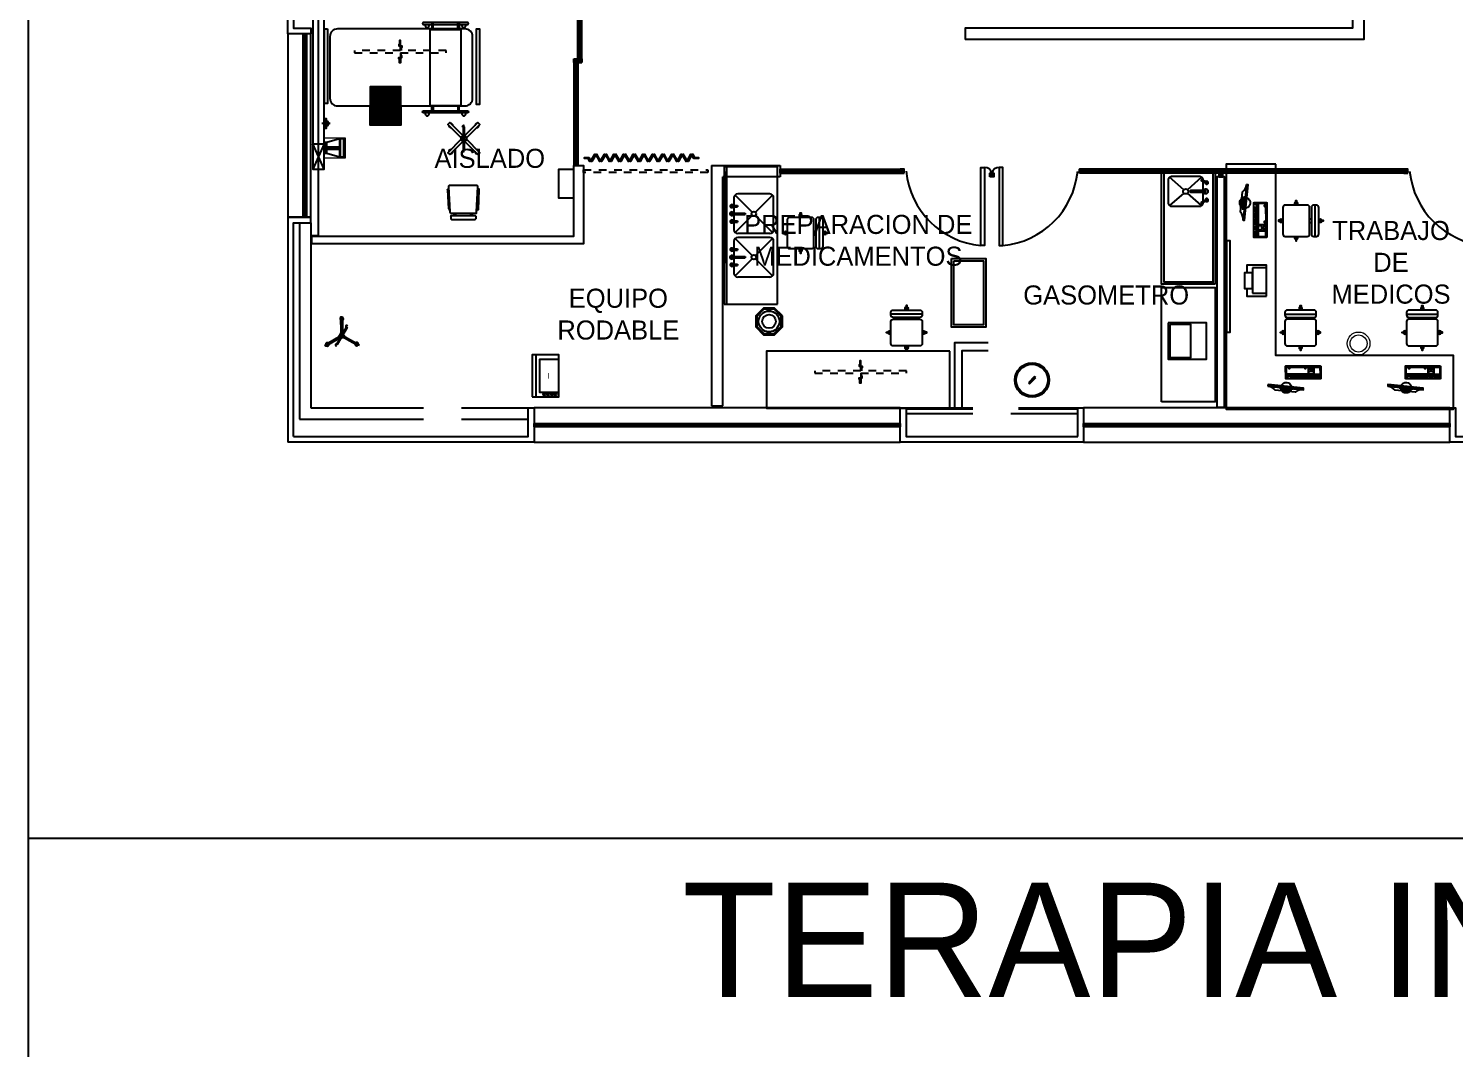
# Model space of a CAD drawing. Header units: millimetres. Extents: x 2523 to 2756, y 378 to 482.
# Drawn here: x 2522.66 to 2541.34, y 427.42 to 440.79 of the extents above; entities that cross this region are included whole.
import ezdxf
from ezdxf.enums import TextEntityAlignment as Align

# ---------------------------------------------------------------- set-up
doc = ezdxf.new("R2010")
doc.units = ezdxf.units.MM
doc.linetypes.add('HIDDE50', pattern=[0.08, 0.05, -0.03])
doc.layers.get('Defpoints').update_dxf_attribs({"color": 8})
doc.layers.add('MOB', color=161, linetype='Continuous', lineweight=15)
for name, color, linetype in [('MOB FIJO', 161, 'Continuous'), ('MOBILIARIO', 161, 'Continuous'), ('TEX-MOB', 11, 'Continuous'), ('TEXTO', 3, 'Continuous')]:
    doc.layers.add(name, color=color, linetype=linetype)
doc.styles.add('HANDLET', font='handlet.shx')
doc.styles.add('STYLE1', font='GOTHIC.TTF')

# ---------------------------------------------------------------- blocks, each defined once
blk = doc.blocks.new('39070055')
for points in [[(-0.196, 0.125), (-0.016, 0.021), (-0.026, 0.004), (-0.206, 0.107)], [(0.237, 0.107), (0.058, 0.004), (0.048, 0.021), (0.227, 0.125)], [(0.146, -0.005), (0.146, -0.013), (-0.114, -0.013), (-0.114, -0.005)], [(0.006, -0.259), (0.006, -0.052), (0.026, -0.052), (0.026, -0.259)]]:
    blk.add_lwpolyline(points, close=True)
for points in [[(-0.019, -0.005), (-0.023, 0.002), (-0.013, 0.019), (0.044, 0.019), (0.054, 0.002), (0.05, -0.005)], [(0.046, -0.013), (0.026, -0.048), (0.006, -0.048), (-0.015, -0.013)]]:
    blk.add_lwpolyline(points)
at = {"color": 8}
for centre, radius, start, end in [((-0.175, 0.101), 0.022, 176.6042, 303.3958), ((-0.175, 0.101), 0.022, 357.3853, 122.6147), ((-0.123, -0.004), 0.0127, 315, 225), ((0.155, -0.004), 0.0127, 315, 225), ((0.206, 0.101), 0.022, 56.6042, 183.3958), ((0.206, 0.101), 0.022, 237.3853, 2.6147), ((0.016, -0.229), 0.022, 117.3853, 242.6147), ((0.016, -0.229), 0.022, 296.6042, 63.3958)]:
    blk.add_arc(centre, radius, start, end, dxfattribs=at)
for start, end in [(16.5509, 163.4491), (196.5509, 343.4491)]:
    blk.add_arc((0.016, -0.009), 0.014, start, end)
blk = doc.blocks.new('937')
at = {"layer": 'MOBILIARIO', "linetype": 'Continuous'}
blk.add_line((-0.275, -0.05), (0.275, -0.05), dxfattribs=at)
blk.add_lwpolyline([(-0.275, 0), (-0.275, -0.35), (0.275, -0.35), (0.275, 0)], close=True, dxfattribs=at)
blk.add_lwpolyline([(0.213, -0.35), (0.213, -0.095), (-0.213, -0.095), (-0.213, -0.35)], dxfattribs=at)
for centre in [(-0.242, -0.157), (-0.242, -0.208), (-0.242, -0.258), (-0.242, -0.304)]:
    blk.add_circle(centre, 0.0158, dxfattribs=at)
at = {"layer": 'TEXTO', "linetype": 'Continuous', "style": 'HANDLET'}
blk.add_attdef('937', text='', height=0.075, dxfattribs=at).set_placement((0.002, -0.255), align=Align.MIDDLE_CENTER)
blk = doc.blocks.new('A$C4D3B5BD9')
for p, q in [((1.8, 0.7), (0, 0.7)), ((0, 0.7), (0, 0)), ((1.8, 0.67), (0, 0.67)), ((0.507, 0.57), (0.404, 0.57)), ((0.507, 0.607), (0.507, 0.525)), ((0.522, 0.607), (0.522, 0.525)), ((0.604, 0.57), (0.522, 0.57)), ((0.604, 0.611), (0.604, 0.425)), ((0.624, 0.611), (0.624, 0.425)), ((0.707, 0.57), (0.624, 0.57)), ((0.707, 0.607), (0.707, 0.525)), ((0.722, 0.607), (0.722, 0.525)), ((0.824, 0.57), (0.722, 0.57)), ((1.075, 0.57), (0.973, 0.57)), ((1.075, 0.607), (1.075, 0.525)), ((1.09, 0.607), (1.09, 0.525)), ((1.173, 0.57), (1.09, 0.57)), ((1.173, 0.611), (1.173, 0.425)), ((1.193, 0.611), (1.193, 0.425)), ((1.275, 0.57), (1.193, 0.57)), ((1.275, 0.607), (1.275, 0.525)), ((1.29, 0.607), (1.29, 0.525)), ((1.393, 0.57), (1.29, 0.57)), ((1.8, 0), (1.8, 0.7)), ((0.354, 0.1), (0.354, 0.52)), ((0.369, 0.555), (0.593, 0.331)), ((0.522, 0.525), (0.507, 0.525)), ((0.624, 0.425), (0.604, 0.425)), ((0.635, 0.331), (0.86, 0.555)), ((0.722, 0.525), (0.707, 0.525)), ((0.874, 0.1), (0.874, 0.52)), ((0.923, 0.1), (0.923, 0.52)), ((0.937, 0.555), (1.161, 0.331)), ((1.09, 0.525), (1.075, 0.525)), ((1.193, 0.425), (1.173, 0.425)), ((1.204, 0.331), (1.428, 0.555)), ((1.29, 0.525), (1.275, 0.525)), ((1.443, 0.1), (1.443, 0.52)), ((0.369, 0.065), (0.593, 0.289)), ((0.635, 0.289), (0.86, 0.065)), ((0.937, 0.065), (1.161, 0.289)), ((1.204, 0.289), (1.428, 0.065)), ((0.404, 0.05), (0.824, 0.05)), ((0.973, 0.05), (1.393, 0.05)), ((0, 0), (1.8, 0))]:
    blk.add_line(p, q)
for centre in [(0.614, 0.31), (1.183, 0.31)]:
    blk.add_circle(centre, 0.03)
for centre, radius, start, end in [((0.404, 0.52), 0.05, 90, 180), ((0.514, 0.6), 0.02, 292.0243, 247.9757), ((0.514, 0.6), 0.01, 41.4096, 138.5904), ((0.614, 0.6), 0.025, 293.5782, 246.4218), ((0.614, 0.6), 0.015, 48.1897, 131.8103), ((0.714, 0.6), 0.02, 292.0243, 247.9757), ((0.714, 0.6), 0.01, 41.4096, 138.5904), ((0.824, 0.52), 0.05, 0, 90), ((0.973, 0.52), 0.05, 90, 180), ((1.083, 0.6), 0.02, 292.0243, 247.9757), ((1.083, 0.6), 0.01, 41.4096, 138.5904), ((1.183, 0.6), 0.025, 293.5782, 246.4218), ((1.183, 0.6), 0.015, 48.1897, 131.8103), ((1.283, 0.6), 0.02, 292.0243, 247.9757), ((1.283, 0.6), 0.01, 41.4096, 138.5904), ((1.393, 0.52), 0.05, 0, 90), ((0.404, 0.1), 0.05, 180, 270), ((0.824, 0.1), 0.05, 270, 0), ((0.973, 0.1), 0.05, 180, 270), ((1.393, 0.1), 0.05, 270, 0)]:
    blk.add_arc(centre, radius, start, end)
blk = doc.blocks.new('silla-g-s')
for p, q in [((0.211, 0.053), (-0.199, 0.053)), ((-0.019, 0.12), (-0.019, 0.096)), ((0.031, 0.12), (0.031, 0.096))]:
    blk.add_line(p, q)
for points in [[(-0.199, 0.15, 0.414214), (-0.169, 0.12), (0.181, 0.12, 0.414214), (0.211, 0.15), (0.211, 0.44, 0.414214), (0.181, 0.47), (-0.169, 0.47, 0.414214), (-0.199, 0.44)], [(-0.199, 0.03, 0.414214), (-0.169, 0), (0.181, 0, 0.414214), (0.211, 0.03), (0.211, 0.066, 0.414214), (0.181, 0.096), (-0.169, 0.096, 0.414214), (-0.199, 0.066)]]:
    blk.add_lwpolyline(points, format="xyb", close=True)
for points in [[(0.012, 0.47), (0.012, 0.528), (0, 0.528), (0, 0.47)], [(-0.199, 0.301), (-0.257, 0.301), (-0.257, 0.289), (-0.199, 0.289)], [(0.211, 0.301), (0.27, 0.301), (0.27, 0.289), (0.211, 0.289)], [(0.012, 0), (0.012, -0.059), (0, -0.059), (0, 0)]]:
    blk.add_lwpolyline(points)
for centre, start, end in [((0.006, 0.491), 107.378, 252.622), ((0.006, 0.491), 287.3771, 72.6229), ((-0.22, 0.295), 17.3771, 162.6229), ((-0.22, 0.295), 197.378, 342.622), ((0.233, 0.295), 17.3771, 162.6229), ((0.233, 0.295), 197.378, 342.622), ((0.006, -0.022), 107.378, 252.622), ((0.006, -0.022), 287.3771, 72.6229)]:
    blk.add_arc(centre, 0.0207, start, end)
blk = doc.blocks.new('A$C2C607AB7')
blk.add_blockref('silla-g-s', (0.257, 0.059))
blk = doc.blocks.new('CORT')
for points in [[(0.06, 0.008), (0.01, 0.008), (0.01, -0.007), (0.069, -0.007), (0.096, 0.04), (0.083, 0.047)], [(0.159, -0.04), (0.109, 0.047), (0.096, 0.04), (0.146, -0.047)], [(0.159, -0.04), (0.209, 0.047), (0.222, 0.04), (0.172, -0.047)], [(0.285, -0.04), (0.235, 0.047), (0.222, 0.04), (0.272, -0.047)], [(0.285, -0.04), (0.335, 0.047), (0.348, 0.04), (0.298, -0.047)], [(0.411, -0.04), (0.361, 0.047), (0.348, 0.04), (0.398, -0.047)], [(0.411, -0.04), (0.461, 0.047), (0.474, 0.04), (0.424, -0.047)], [(0.537, -0.04), (0.487, 0.047), (0.474, 0.04), (0.524, -0.047)], [(0.537, -0.04), (0.587, 0.047), (0.6, 0.04), (0.55, -0.047)], [(0.663, -0.04), (0.613, 0.047), (0.6, 0.04), (0.65, -0.047)], [(0.663, -0.04), (0.713, 0.047), (0.726, 0.04), (0.676, -0.047)], [(0.789, -0.04), (0.739, 0.047), (0.726, 0.04), (0.776, -0.047)], [(0.789, -0.04), (0.839, 0.047), (0.852, 0.04), (0.802, -0.047)], [(0.915, -0.04), (0.865, 0.047), (0.852, 0.04), (0.902, -0.047)], [(0.915, -0.04), (0.965, 0.047), (0.978, 0.04), (0.928, -0.047)], [(1.041, -0.04), (0.991, 0.047), (0.978, 0.04), (1.028, -0.047)], [(1.041, -0.04), (1.091, 0.047), (1.104, 0.04), (1.054, -0.047)], [(1.167, -0.04), (1.117, 0.047), (1.104, 0.04), (1.154, -0.047)], [(1.167, -0.04), (1.217, 0.047), (1.23, 0.04), (1.18, -0.047)], [(1.293, -0.04), (1.243, 0.047), (1.23, 0.04), (1.28, -0.047)], [(1.293, -0.04), (1.343, 0.047), (1.356, 0.04), (1.306, -0.047)], [(1.419, -0.04), (1.369, 0.047), (1.356, 0.04), (1.406, -0.047)], [(1.454, -0.007), (1.504, -0.007), (1.504, 0.008), (1.446, 0.008), (1.419, -0.04), (1.432, -0.047)]]:
    blk.add_lwpolyline(points, close=True)
blk = doc.blocks.new('33520105')
at = {"color": 8}
for p, q in [((-0.195, 0.214), (0.175, 0.214)), ((-0.195, 0.192), (0.175, 0.192)), ((-0.195, 0.17), (0.175, 0.17)), ((-0.195, 0.148), (0.175, 0.148)), ((-0.195, 0.126), (0.175, 0.126)), ((-0.195, 0.104), (0.175, 0.104)), ((-0.195, 0.082), (0.175, 0.082)), ((-0.195, 0.06), (0.175, 0.06)), ((-0.195, 0.038), (0.175, 0.038)), ((-0.195, -0.036), (0.175, -0.036)), ((-0.195, -0.058), (0.175, -0.058)), ((-0.195, -0.08), (0.175, -0.08)), ((-0.195, -0.102), (0.175, -0.102)), ((-0.195, -0.124), (0.175, -0.124)), ((-0.195, -0.146), (0.175, -0.146)), ((-0.195, -0.168), (0.175, -0.168)), ((-0.195, -0.19), (0.175, -0.19)), ((-0.195, -0.212), (0.175, -0.212))]:
    blk.add_line(p, q, dxfattribs=at)
blk.add_lwpolyline([(-0.21, 0.001), (0.19, 0.001), (0.19, 0.251), (-0.21, 0.251)], close=True)
for points in [[(-0.195, 0.236), (-0.195, 0.016), (0.175, 0.016), (0.175, 0.236)], [(-0.195, -0.234), (-0.195, -0.014), (0.175, -0.014), (0.175, -0.234)]]:
    blk.add_lwpolyline(points, close=True, dxfattribs=at)
blk.add_lwpolyline([(0.19, 0.001), (0.19, -0.249), (-0.21, -0.249), (-0.21, 0.001)], dxfattribs=at)
blk = doc.blocks.new('CAMA_HOSPITAL')
at = {"linetype": 'Continuous'}
for points in [[(-203, -50), (-199, -50), (-199, -50), (-199, 49), (-199, 49), (-203, 49), (-203, 49), (-203, -50), (-203, -50)], [(-4, 49), (-4, -49), (-4, -49), (0, -49), (0, -49), (0, 49), (0, 49), (-4, 49), (-4, 49)]]:
    blk.add_lwpolyline(points, dxfattribs=at)
blk.add_lwpolyline([(-17, 49), (-15.05, 48.81), (-13.17, 48.24), (-11.44, 47.31), (-9.93, 46.07), (-8.68, 44.55), (-7.76, 42.83), (-7.19, 40.95), (-7, 39), (-7, -42), (-7.19, -43.95), (-7.76, -45.83), (-8.68, -47.55), (-9.93, -49.07), (-11.44, -50.31), (-13.17, -51.24), (-15.05, -51.81), (-17, -52), (-184, -52), (-185.95, -51.81), (-187.83, -51.24), (-189.56, -50.31), (-191.07, -49.07), (-192.32, -47.55), (-193.24, -45.83), (-193.81, -43.95), (-194, -42), (-194, 39), (-193.81, 40.95), (-193.24, 42.83), (-192.32, 44.55), (-191.07, 46.07), (-189.56, 47.31), (-187.83, 48.24), (-185.95, 48.81), (-184, 49), (-17, 49)], close=True, dxfattribs=at)
blk = doc.blocks.new('37830054')
at = {"color": 8, "linetype": 'HIDDE50'}
blk.add_lwpolyline([(0, -0.015), (0, 0.015), (1.2, 0.015), (1.2, -0.015)], close=True, dxfattribs=at)
for points in [[(0.6, 0.015), (0.6, 0.145), (0.59, 0.145), (0.59, 0.095), (0.58, 0.095), (0.58, 0.075), (0.6, 0.075), (0.61, 0.075), (0.62, 0.075), (0.62, 0.055), (0.61, 0.055), (0.61, 0.015)], [(0.6, -0.015), (0.6, -0.145), (0.59, -0.145), (0.59, -0.095), (0.58, -0.095), (0.58, -0.075), (0.6, -0.075), (0.61, -0.075), (0.62, -0.075), (0.62, -0.055), (0.61, -0.055), (0.61, -0.015)]]:
    blk.add_lwpolyline(points)
blk = doc.blocks.new('11160328')
blk.add_line((0.111, 0.105), (-0.105, -0.111))
for points in [[(-0.018, 0.031, -0.267953), (0.018, 0.031), (0.018, 0.279), (-0.018, 0.279)], [(-0.031, -0.018, -0.267953), (-0.031, 0.018), (-0.279, 0.018), (-0.279, -0.018)], [(0.031, 0.018, -0.267953), (0.031, -0.018), (0.279, -0.018), (0.279, 0.018)], [(0.018, -0.031, -0.267953), (-0.018, -0.031), (-0.018, -0.279), (0.018, -0.279)]]:
    blk.add_lwpolyline(points, format="xyb", close=True)
blk.add_lwpolyline([(-0.118, -0.124, -2.414214), (-0.105, -0.111), (-0.111, -0.105), (0.105, 0.112), (0.112, 0.105, -2.414214), (0.124, 0.118)], format="xyb")
for radius in [0.036, 0.018]:
    blk.add_circle((0, 0), radius)
for centre, start, end in [((0, 0.243), 131.8667, 228.1333), ((0, 0.243), 311.754, 48.246), ((-0.243, 0), 41.754, 138.246), ((0.243, 0), 41.8667, 138.1333), ((-0.243, 0), 221.8667, 318.1333), ((0.243, 0), 221.754, 318.246), ((0, -0.243), 131.754, 228.246), ((0, -0.243), 311.8667, 48.1333)]:
    blk.add_arc(centre, 0.027, start, end)
blk = doc.blocks.new('ENSEÑANZA TOCOCIRUGIA$0$55')
at = {"linetype": 'Continuous'}
for p, q in [((-18, 12), (-21, 12)), ((-18, 10), (-21, 10)), ((-18, -10), (-21, -10)), ((-18, -12), (-21, -12))]:
    blk.add_line(p, q, dxfattribs=at)
for points in [[(-18, 14), (-18, 16), (-17.71, 16.29), (-17.54, 16.45), (-17.34, 16.59), (-17.14, 16.71), (-16.93, 16.82), (-16.7, 16.9), (-16.47, 16.95), (-16.24, 16.99), (-16, 17), (17, 19), (17.24, 18.99), (17.47, 18.95), (17.7, 18.9), (17.93, 18.82), (18.14, 18.71), (18.34, 18.59), (18.54, 18.45), (18.71, 18.29), (19, 18), (19, 16), (19, -17), (19, -18), (18.71, -18.29), (18.54, -18.45), (18.34, -18.59), (18.14, -18.71), (17.93, -18.82), (17.7, -18.9), (17.47, -18.95), (17.24, -18.99), (17, -19), (-16, -17), (-18, -17), (-18, -15), (-18, 14)], [(-23, 16), (-24, 16), (-25, 16), (-25.29, 15.71), (-25.45, 15.53), (-25.59, 15.34), (-25.71, 15.14), (-25.82, 14.93), (-25.9, 14.7), (-25.95, 14.47), (-25.99, 14.24), (-26, 14), (-26, -15), (-25.98, -15.19), (-25.92, -15.38), (-25.83, -15.56), (-25.71, -15.71), (-25.56, -15.83), (-25.38, -15.92), (-25.2, -15.98), (-25, -16), (-24.98, -16.19), (-24.92, -16.38), (-24.83, -16.56), (-24.71, -16.71), (-24.56, -16.83), (-24.38, -16.92), (-24.2, -16.98), (-24, -17), (-23, -17), (-22.76, -16.99), (-22.53, -16.95), (-22.3, -16.9), (-22.07, -16.82), (-21.86, -16.71), (-21.66, -16.59), (-21.46, -16.45), (-21.29, -16.29), (-21, -16), (-21, -15), (-21, 15), (-21, 16), (-21.22, 16.17), (-21.46, 16.3), (-21.72, 16.38), (-22, 16.41), (-22.28, 16.38), (-22.54, 16.3), (-22.78, 16.17), (-23, 16)], [(-21, 12), (-18, 12), (-18, 10), (-21, 10)], [(-21, -10), (-18, -10), (-18, -12), (-21, -12)]]:
    blk.add_lwpolyline(points, close=True, dxfattribs=at)
for points in [[(-14, 17), (-13.98, 17.19), (-13.92, 17.38), (-13.83, 17.56), (-13.71, 17.71), (-13.56, 17.83), (-13.38, 17.92), (-13.2, 17.98), (-13, 18), (-12, 19), (13, 20), (13.03, 20.12), (13.08, 20.23), (13.16, 20.32), (13.26, 20.38), (13.38, 20.41), (13.5, 20.4), (13.61, 20.36), (13.71, 20.29), (14, 20), (14, 19)], [(-14, -17), (-14, -18), (-13.98, -18.19), (-13.92, -18.38), (-13.83, -18.56), (-13.71, -18.71), (-13.56, -18.83), (-13.38, -18.92), (-13.2, -18.98), (-13, -19), (-13, -20), (13, -21), (14, -21), (14, -20), (14, -19)]]:
    blk.add_lwpolyline(points, dxfattribs=at)
blk = doc.blocks.new('MONITOR')
at = {"layer": 'MOBILIARIO'}
for p, q in [((-0.078, 0.09), (-0.101, 0.09)), ((-0.078, -0.025), (-0.078, 0.09)), ((-0.078, 0.045), (0.06, 0.045)), ((-0.078, 0.033), (0.06, 0.033)), ((-0.078, 0.017), (0.06, 0.017)), ((0.06, 0.13), (0.06, -0.065)), ((0.072, -0.065), (0.072, 0.13))]:
    blk.add_line(p, q, dxfattribs=at)
blk.add_lwpolyline([(-0.101, 0.09), (-0.101, -0.025), (-0.078, -0.025), (0.06, -0.065), (0.106, -0.065), (0.106, 0.13), (0.06, 0.13), (-0.078, 0.09)], dxfattribs=at)
blk = doc.blocks.new('36211652')
at = {"color": 8}
for points in [[(-0.442, -0.224), (-0.442, -0.329, -1), (-0.467, -0.329), (-0.467, 0.246, -1), (-0.442, 0.246), (-0.442, 0.139)], [(0.688, -0.224), (0.688, -0.329, 1), (0.713, -0.329), (0.713, 0.246, 1), (0.688, 0.246), (0.688, 0.139)]]:
    blk.add_lwpolyline(points, format="xyb", dxfattribs=at)
for points in [[(-0.377, 0.119), (-0.452, 0.119, -1), (-0.452, 0.139), (-0.377, 0.139)], [(0.623, 0.119), (0.698, 0.119, 1), (0.698, 0.139), (0.623, 0.139)], [(-0.377, -0.201), (-0.452, -0.201, 1), (-0.452, -0.221), (-0.377, -0.221)], [(0.623, -0.201), (0.698, -0.201, -1), (0.698, -0.221), (0.623, -0.221)]]:
    blk.add_lwpolyline(points, format="xyb")
for points in [[(-0.442, 0.119), (-0.442, -0.201)], [(0.688, 0.119), (0.688, -0.201)]]:
    blk.add_lwpolyline(points, dxfattribs=at)
blk.add_lwpolyline([(-0.377, -0.241), (-0.377, 0.159), (0.623, 0.159), (0.623, -0.241)], close=True)
for centre in [(-0.484, 0.199), (0.671, 0.199), (-0.484, -0.281), (0.671, -0.281)]:
    blk.add_arc(centre, 0.025, 45.573, 314.427, dxfattribs=at)
blk = doc.blocks.new('11160302')
blk.add_line((0, -0.109), (0, 0))
blk.add_lwpolyline([(-0.062, -0.03), (-0.062, -0.06), (0.062, -0.06), (0.062, -0.03)], close=True)
blk.add_arc((0, -0.06), 0.03, 180, 0)
blk = doc.blocks.new('TERAPI$0$984')
at = {"linetype": 'Continuous', "ltscale": 0.01}
for radius in [0.15, 0.112]:
    blk.add_circle((0, 0), radius, dxfattribs=at)
blk = doc.blocks.new('IL')
for p, q in [((0.165, 0.285), (-0.165, 0.285)), ((-0.165, 0.285), (-0.165, 0.104)), ((0.165, 0.104), (0.165, 0.285)), ((0.165, 0.133), (0.165, 0.256)), ((-0.165, 0.104), (0.165, 0.104))]:
    blk.add_line(p, q)
for points in [[(0.203, 0.285), (-0.203, 0.285), (-0.203, 0.027), (-0.102, 0.027)], [(0.102, 0.027), (0.203, 0.027), (0.203, 0.285)]]:
    blk.add_lwpolyline(points)
blk.add_lwpolyline([(0.102, 0.104), (-0.102, 0.104), (-0.102, 0), (0.102, 0)], close=True)
blk = doc.blocks.new('33600022')
for points in [[(0.9, 0), (0.9, -0.45), (0, -0.45), (0, 0)], [(0.87, -0.03), (0.87, -0.42), (0.03, -0.42), (0.03, -0.03)]]:
    blk.add_lwpolyline(points, close=True)
blk = doc.blocks.new('32540054')
for p, q in [((-0.161, 0.02), (-0.134, 0.02)), ((-0.021, 0.16), (-0.021, 0.134)), ((0.134, 0.02), (0.159, 0.02)), ((-0.161, -0.02), (-0.134, -0.02)), ((-0.021, -0.134), (-0.021, -0.16)), ((0.024, -0.16), (0.024, -0.133)), ((0.134, -0.02), (0.159, -0.02))]:
    blk.add_line(p, q)
for points in [[(-0.176, -0.073), (-0.073, -0.175), (0.072, -0.175), (0.174, -0.073), (0.174, 0.072), (0.072, 0.175), (-0.073, 0.175), (-0.176, 0.072)], [(0.159, 0.066), (0.066, 0.16), (-0.067, 0.16), (-0.161, 0.066), (-0.161, -0.066), (-0.067, -0.16), (0.066, -0.16), (0.159, -0.066)]]:
    blk.add_lwpolyline(points, close=True)
for points in [[(-0.134, -0.015), (-0.156, -0.015), (-0.156, 0.015), (-0.134, 0.015)], [(-0.016, 0.135), (-0.016, 0.155), (0.019, 0.155), (0.019, 0.134)], [(0.024, 0.133), (0.024, 0.16)], [(0.135, -0.015), (0.154, -0.015), (0.154, 0.015), (0.135, 0.015)], [(-0.016, -0.134), (-0.016, -0.155), (0.019, -0.155), (0.019, -0.134)]]:
    blk.add_lwpolyline(points)
for radius in [0.136, 0.0892]:
    blk.add_circle((0, 0), radius)
blk = doc.blocks.new('36211983')
for p, q in [((0.13, -0.21), (1.63, -0.21)), ((0.229, -0.356), (0.393, -0.54)), ((0.281, -0.34), (0.405, -0.34)), ((0.425, -0.34), (0.549, -0.34)), ((0.601, -0.356), (0.437, -0.54)), ((0.393, -0.591), (0.229, -0.775)), ((0.437, -0.591), (0.601, -0.775))]:
    blk.add_line(p, q)
blk.add_lwpolyline([(1.63, -0.18), (1.63, -0.88), (0.13, -0.88), (0.13, -0.18)], close=True)
blk.add_lwpolyline([(0.16, -0.21), (0.16, -0.85), (1.6, -0.85), (1.6, -0.21)])
blk.add_lwpolyline([(0.559, -0.34), (0.565, -0.34, -0.414214), (0.615, -0.39), (0.615, -0.74, -0.414214), (0.565, -0.79), (0.265, -0.79, -0.414214), (0.215, -0.74), (0.215, -0.39, -0.414214), (0.265, -0.34), (0.271, -0.34)], format="xyb")
for points in [[(0.261, -0.36), (0.271, -0.36), (0.306, -0.29, 1), (0.296, -0.29)], [(0.405, -0.5, 1), (0.425, -0.5), (0.425, -0.31, 1), (0.405, -0.31)], [(0.524, -0.29), (0.559, -0.36), (0.569, -0.36), (0.534, -0.29, 1)]]:
    blk.add_lwpolyline(points, format="xyb", close=True)
blk.add_circle((0.415, -0.565), 0.0335)
for centre, radius, start, end in [((0.301, -0.29), 0.02, 256.3559, 230.514), ((0.415, -0.301), 0.0304, 289.2049, 250.7951), ((0.529, -0.29), 0.02, 309.486, 283.6441)]:
    blk.add_arc(centre, radius, start, end)
blk = doc.blocks.new('A$C6CB42CFD')
blk.add_blockref('36211983', (-0.88, 0.18))
blk = doc.blocks.new('BOTE DESECHOS')
for p, q in [((0.014, 0.014), (0, 0)), ((0, 0), (0.082, -0.082)), ((0.096, -0.068), (0.014, 0.014)), ((0.082, -0.082), (0.096, -0.068))]:
    blk.add_line(p, q)
for radius in [0.225, 0.207]:
    blk.add_circle((0.048, -0.034), radius)
blk = doc.blocks.new('ENSEÑANZA TOCOCIRUGIA$0$COMP PLANA')
for p, q in [((0.396, -0.321), (0.86, -0.281)), ((0.531, -0.332), (0.71, -0.315)), ((0.547, -0.338), (0.698, -0.324)), ((0.559, -0.343), (0.689, -0.331)), ((0.574, -0.349), (0.677, -0.34))]:
    blk.add_line(p, q)
blk.add_lwpolyline([(0.631, -0.027, 0.414214), (0.626, -0.022), (0.176, -0.019, 0.414214), (0.171, -0.024), (0.169, -0.184, 0.414214), (0.174, -0.189), (0.624, -0.192, 0.414214), (0.629, -0.187)], format="xyb", close=True)
for points in [[(0.254, -0.164), (0.255, -0.141), (0.18, -0.141), (0.179, -0.164)], [(0.255, -0.129), (0.256, -0.034), (0.181, -0.034), (0.18, -0.129)], [(0.324, -0.165), (0.325, -0.142), (0.265, -0.141), (0.264, -0.164)], [(0.305, -0.052), (0.325, -0.052), (0.326, -0.035), (0.266, -0.034), (0.265, -0.052), (0.285, -0.052), (0.285, -0.07), (0.305, -0.07)], [(0.325, -0.13), (0.325, -0.09), (0.265, -0.089), (0.265, -0.129)], [(0.409, -0.166), (0.41, -0.143), (0.335, -0.142), (0.334, -0.165)], [(0.621, -0.037), (0.591, -0.037), (0.59, -0.055), (0.575, -0.054), (0.576, -0.037), (0.381, -0.035), (0.38, -0.053), (0.365, -0.053), (0.366, -0.035), (0.336, -0.035), (0.335, -0.13), (0.62, -0.132)], [(0.493, -0.166), (0.493, -0.143), (0.418, -0.143), (0.418, -0.166)], [(0.576, -0.167), (0.577, -0.144), (0.502, -0.143), (0.501, -0.166)], [(0.619, -0.167), (0.62, -0.144), (0.597, -0.144), (0.596, -0.167)], [(0.861, -0.291), (0.396, -0.332), (0.395, -0.311), (0.859, -0.27)]]:
    blk.add_lwpolyline(points, close=True)
at = {"flags": 128}
blk.add_lwpolyline([(0.396, -0.332, -0.233068), (0.501, -0.367), (0.764, -0.344, -0.202404), (0.861, -0.291, 0.618031)], format="xyb", dxfattribs=at)
for start, end in [(18.9104, 171.1133), (229.354, 320.6697)]:
    blk.add_arc((0.621, -0.308), 0.0698, start, end)

msp = doc.modelspace()

# ---------------------------------------------------------------- linework, layer by layer
for p, q in [((2529.8545, 440.3401), (2529.8545, 442.3151)), ((2529.8795, 440.3401), (2529.8795, 442.3151)), ((2529.9045, 440.3401), (2529.9045, 442.3151)), ((2526.2756, 440.6651), (2526.2756, 438.3651)), ((2529.8015, 440.3901), (2529.8015, 438.9901)), ((2529.8265, 440.3901), (2529.8265, 438.9901)), ((2529.8515, 440.3901), (2529.8515, 438.9901)), ((2531.6045, 438.9901), (2532.5045, 438.9901)), ((2531.6045, 438.9901), (2531.6045, 435.8398)), ((2532.5045, 438.9901), (2532.5045, 438.8401)), ((2532.5045, 438.8401), (2531.7545, 438.8401)), ((2531.7545, 435.8398), (2531.7545, 438.8401)), ((2532.5045, 438.9401), (2534.1295, 438.9401)), ((2532.5045, 438.9151), (2534.1295, 438.9151)), ((2532.5045, 438.8901), (2534.1295, 438.8901)), ((2540.7295, 438.9401), (2536.4295, 438.9401)), ((2540.7295, 438.9151), (2536.4295, 438.9151)), ((2540.7295, 438.8901), (2536.4295, 438.8901)), ((2526.2045, 438.2401), (2526.2045, 435.6651)), ((2526.2045, 438.2401), (2526.3545, 438.2401)), ((2526.2045, 438.2401), (2526.2045, 435.6651)), ((2526.2045, 438.2401), (2526.3545, 438.2401)), ((2526.3545, 438.2401), (2526.3545, 435.8151)), ((2526.3545, 438.2401), (2526.3545, 435.8151)), ((2526.3545, 435.8151), (2527.8295, 435.8151)), ((2528.3295, 435.8151), (2529.2045, 435.8151)), ((2531.6045, 435.8398), (2531.7545, 435.8398)), ((2526.2045, 435.6651), (2527.8295, 435.6651)), ((2528.3295, 435.6651), (2529.2045, 435.6651)), ((2529.3295, 435.5862), (2534.0295, 435.5862)), ((2536.5295, 435.5862), (2541.2295, 435.5862))]:
    msp.add_line(p, q)
for points in [[(2540.0045, 441.9151), (2540.1545, 441.9151), (2540.1545, 440.6401), (2534.9295, 440.6401)], [(2540.0045, 441.9151), (2540.0045, 440.7901), (2534.9295, 440.7901), (2534.9295, 440.6401)], [(2526.3545, 438.073), (2526.4545, 438.073), (2526.4545, 441.6651), (2526.3545, 441.6651)], [(2526.0545, 441.2401), (2526.1295, 441.2401), (2526.1295, 440.7901), (2526.3545, 440.7901), (2526.3545, 440.7151), (2526.0545, 440.7151), (2526.0545, 441.2401)], [(2526.3545, 438.0651), (2529.8015, 438.0651), (2529.8015, 438.9901), (2529.9295, 438.9901), (2529.9295, 437.9651), (2526.3545, 437.9651)], [(2535.1828, 438.9655), (2535.1828, 437.9401), (2535.135, 437.9401), (2535.135, 438.9655), (2535.1828, 438.9655), (2535.1828, 437.9501)], [(2535.3761, 438.9655), (2535.3761, 437.9401), (2535.4239, 437.9401), (2535.4239, 438.9655), (2535.3761, 438.9655), (2535.3761, 437.9501)], [(2526.1295, 435.4401), (2526.1295, 438.2401), (2526.3545, 438.2401), (2526.3545, 438.3151), (2526.0545, 438.3151), (2526.0545, 435.3651)], [(2526.1295, 435.4401), (2526.1295, 438.2401), (2526.3545, 438.2401), (2526.3545, 438.3151), (2526.0545, 438.3151), (2526.0545, 435.3651)], [(2535.2295, 436.6651), (2534.7895, 436.6651), (2534.7895, 435.8151)], [(2534.8895, 435.8151), (2534.8895, 436.5651), (2535.2295, 436.5651)], [(2526.1295, 435.4401), (2529.2045, 435.4401), (2529.2045, 435.8151), (2529.2795, 435.8151), (2529.2795, 435.3651), (2526.0545, 435.3651)], [(2534.1545, 435.8151), (2534.1545, 435.8151), (2535.0295, 435.8151)], [(2534.1545, 435.8151), (2534.1545, 435.8001), (2535.0295, 435.8001)], [(2535.6295, 435.8151), (2536.4045, 435.8151), (2536.4045, 435.8151)], [(2535.6295, 435.8001), (2536.4045, 435.8001), (2536.4045, 435.8151)]]:
    msp.add_lwpolyline(points)
at = {"color": 3}
for points in [[(2526.0545, 440.7151), (2526.0545, 438.3151), (2526.3545, 438.3151), (2526.3545, 440.7151)], [(2529.2795, 435.3651), (2534.0795, 435.3651), (2534.0795, 435.8151), (2529.2795, 435.8151)], [(2536.4795, 435.3651), (2541.2795, 435.3651), (2541.2795, 435.8151), (2536.4795, 435.8151)]]:
    msp.add_lwpolyline(points, close=True, dxfattribs=at)
for points in [[(2526.2967, 440.6651), (2526.2545, 440.6651), (2526.2545, 440.7151), (2526.2967, 440.7151)], [(2526.2545, 438.3151), (2526.2545, 440.7151), (2526.2967, 440.7151), (2526.2967, 438.3151)], [(2529.8015, 440.3901), (2529.8515, 440.3901), (2529.8515, 440.3401), (2529.8015, 440.3401)], [(2529.9045, 440.3401), (2529.9045, 440.3901), (2529.8545, 440.3901), (2529.8545, 440.3401)], [(2529.9045, 440.3401), (2529.8545, 440.3401), (2529.8545, 440.3901), (2529.9045, 440.3901)], [(2529.8015, 438.9901), (2529.9295, 438.9901), (2529.9295, 437.9651), (2526.3686, 437.9651), (2526.3686, 438.0651), (2529.8015, 438.0651), (2529.8015, 438.9901)], [(2529.8015, 438.9901), (2529.8515, 438.9901), (2529.8515, 439.0401), (2529.8015, 439.0401)], [(2532.5045, 438.8901), (2532.5045, 438.9401), (2532.5545, 438.9401), (2532.5545, 438.8901)], [(2532.5045, 438.8901), (2532.5045, 438.9401), (2532.5545, 438.9401), (2532.5545, 438.8901)], [(2534.1295, 438.8901), (2534.1295, 438.9401), (2534.0795, 438.9401), (2534.0795, 438.8901)], [(2534.1295, 438.8901), (2534.1295, 438.9401), (2534.0795, 438.9401), (2534.0795, 438.8901)], [(2535.2545, 438.8401), (2535.2545, 438.8901), (2535.3045, 438.8901), (2535.3045, 438.8401)], [(2535.2545, 438.8401), (2535.2545, 438.8901), (2535.3045, 438.8901), (2535.3045, 438.8401)], [(2536.4295, 438.8901), (2536.4295, 438.9401), (2536.4795, 438.9401), (2536.4795, 438.8901)], [(2536.4295, 438.8901), (2536.4295, 438.9401), (2536.4795, 438.9401), (2536.4795, 438.8901)], [(2538.3295, 435.8228), (2538.3295, 438.8401), (2538.2295, 438.8401), (2538.2295, 435.8228)], [(2538.3045, 438.8401), (2538.3045, 438.8901), (2538.2545, 438.8901), (2538.2545, 438.8401)], [(2538.3045, 438.8401), (2538.3045, 438.8901), (2538.2545, 438.8901), (2538.2545, 438.8401)], [(2540.7295, 438.8901), (2540.7295, 438.9401), (2540.6795, 438.9401), (2540.6795, 438.8901)], [(2540.7295, 438.8901), (2540.7295, 438.9401), (2540.6795, 438.9401), (2540.6795, 438.8901)], [(2526.2967, 438.3151), (2526.2545, 438.3151), (2526.2545, 438.3651), (2526.2967, 438.3651)], [(2536.4045, 435.4401), (2536.4045, 435.8151), (2536.4795, 435.8151), (2536.4795, 435.3651), (2534.0795, 435.3651), (2534.0795, 435.8151), (2534.1545, 435.8151), (2534.1545, 435.4401)], [(2543.6057, 435.4401), (2543.6057, 435.8151), (2543.6807, 435.8151), (2543.6807, 435.3651), (2541.2795, 435.3651), (2541.2795, 435.8151), (2541.3545, 435.8151), (2541.3545, 435.4401)], [(2529.3295, 435.6074), (2529.3295, 435.5651), (2529.2795, 435.5651), (2529.2795, 435.6074)], [(2534.0795, 435.5651), (2529.2795, 435.5651), (2529.2795, 435.6074), (2534.0795, 435.6074)], [(2534.0795, 435.6074), (2534.0795, 435.5651), (2534.0295, 435.5651), (2534.0295, 435.6074)], [(2536.5295, 435.6074), (2536.5295, 435.5651), (2536.4795, 435.5651), (2536.4795, 435.6074)], [(2541.2795, 435.5651), (2536.4795, 435.5651), (2536.4795, 435.6074), (2541.2795, 435.6074)], [(2541.2795, 435.6074), (2541.2795, 435.5651), (2541.2295, 435.5651), (2541.2295, 435.6074)]]:
    msp.add_lwpolyline(points, close=True)
at = {"color": 8, "linetype": 'HIDDE50'}
msp.add_lwpolyline([(2529.9295, 438.9338), (2531.5586, 438.9338), (2531.5586, 438.8963), (2529.9295, 438.8963)], close=True, dxfattribs=at)
at = {"color": 8}
for points in [[(2534.1545, 435.8151), (2534.1545, 435.7401), (2535.0295, 435.7401)], [(2535.5295, 435.7401), (2536.4045, 435.7401), (2536.4045, 435.8151)]]:
    msp.add_lwpolyline(points, dxfattribs=at)
for centre, start, end in [((2535.1867, 438.8709), 11.70612, 92.37986), ((2535.3722, 438.8709), 87.62014, 168.29388)]:
    msp.add_arc(centre, 0.0947, start, end)
at = {"color": 7}
for centre, start, end in [((2535.2377, 439.024), 185.73977, 264.58676), ((2535.3212, 439.024), 275.41324, 354.26023)]:
    msp.add_arc(centre, 1.0887, start, end, dxfattribs=at)
at = {"color": 0}
msp.add_arc((2541.8377, 439.024), 1.0887, 185.73977, 264.58676, dxfattribs=at)
for points in [[(2526.2967, 440.6651), (2526.2545, 440.6651), (2526.2967, 440.7151), (2526.2545, 440.7151)], [(2529.8015, 440.3901), (2529.8515, 440.3901), (2529.8015, 440.3401), (2529.8515, 440.3401)], [(2529.9045, 440.3401), (2529.9045, 440.3901), (2529.8545, 440.3401), (2529.8545, 440.3901)], [(2529.9045, 440.3401), (2529.8545, 440.3401), (2529.9045, 440.3901), (2529.8545, 440.3901)], [(2529.8015, 438.9901), (2529.8515, 438.9901), (2529.8015, 439.0401), (2529.8515, 439.0401)], [(2532.5045, 438.8901), (2532.5045, 438.9401), (2532.5545, 438.8901), (2532.5545, 438.9401)], [(2532.5045, 438.8901), (2532.5045, 438.9401), (2532.5545, 438.8901), (2532.5545, 438.9401)], [(2534.1295, 438.8901), (2534.1295, 438.9401), (2534.0795, 438.8901), (2534.0795, 438.9401)], [(2534.1295, 438.8901), (2534.1295, 438.9401), (2534.0795, 438.8901), (2534.0795, 438.9401)], [(2535.2545, 438.8401), (2535.2545, 438.8901), (2535.3045, 438.8401), (2535.3045, 438.8901)], [(2535.2545, 438.8401), (2535.2545, 438.8901), (2535.3045, 438.8401), (2535.3045, 438.8901)], [(2536.4295, 438.8901), (2536.4295, 438.9401), (2536.4795, 438.8901), (2536.4795, 438.9401)], [(2536.4295, 438.8901), (2536.4295, 438.9401), (2536.4795, 438.8901), (2536.4795, 438.9401)], [(2538.3045, 438.8401), (2538.3045, 438.8901), (2538.2545, 438.8401), (2538.2545, 438.8901)], [(2538.3045, 438.8401), (2538.3045, 438.8901), (2538.2545, 438.8401), (2538.2545, 438.8901)], [(2540.7295, 438.8901), (2540.7295, 438.9401), (2540.6795, 438.8901), (2540.6795, 438.9401)], [(2540.7295, 438.8901), (2540.7295, 438.9401), (2540.6795, 438.8901), (2540.6795, 438.9401)], [(2526.2967, 438.3151), (2526.2545, 438.3151), (2526.2967, 438.3651), (2526.2545, 438.3651)], [(2529.3295, 435.6074), (2529.3295, 435.5651), (2529.2795, 435.6074), (2529.2795, 435.5651)], [(2534.0795, 435.6074), (2534.0795, 435.5651), (2534.0295, 435.6074), (2534.0295, 435.5651)], [(2536.5295, 435.6074), (2536.5295, 435.5651), (2536.4795, 435.6074), (2536.4795, 435.5651)], [(2541.2795, 435.6074), (2541.2795, 435.5651), (2541.2295, 435.6074), (2541.2295, 435.5651)]]:
    msp.add_solid(points)
at = {"layer": 'Defpoints'}
msp.add_lwpolyline([(2522.655, 476.1288), (2560.2731, 476.1288), (2560.2731, 427.1975), (2522.655, 427.1975)], close=True, dxfattribs=at)
msp.add_lwpolyline([(2522.655, 430.1749), (2600.0821, 430.1749)], dxfattribs=at)
at = {"layer": 'MOB'}
msp.add_lwpolyline([(2526.8046, 439.0877), (2526.5326, 439.0877), (2526.5326, 439.3513), (2526.8046, 439.3513)], close=True, dxfattribs=at)
at = {"layer": 'MOB FIJO'}
for p, q in [((2526.5295, 438.9401), (2526.3795, 439.2726)), ((2526.5295, 439.2726), (2526.3795, 438.9401)), ((2526.3795, 439.2726), (2526.5295, 439.2726))]:
    msp.add_line(p, q, dxfattribs=at)
for points in [[(2526.5295, 441.6401), (2526.3795, 441.6401), (2526.3795, 438.9401), (2526.5295, 438.9401)], [(2537.5045, 435.8914), (2537.5045, 437.3914), (2538.2045, 437.3914), (2538.2045, 435.8914)]]:
    msp.add_lwpolyline(points, close=True, dxfattribs=at)
at = {"layer": 'MOBILIARIO'}
msp.add_line((2531.7998, 437.7099), (2531.7998, 438.9099), dxfattribs=at)
for points in [[(2539.0001, 439.0074), (2538.3483, 439.0074), (2538.3483, 435.7983), (2541.3295, 435.7983), (2541.3295, 436.4983), (2539.0001, 436.4983), (2539.0001, 439.0074)], [(2529.8015, 438.938), (2529.6021, 438.938), (2529.6021, 438.5651), (2529.8015, 438.5651)], [(2538.3532, 436.8046), (2538.4032, 436.8046), (2538.4032, 438.0046), (2538.3532, 438.0046)], [(2537.5885, 436.9298), (2537.5885, 436.4528), (2538.0901, 436.4528), (2538.0901, 436.9298)], [(2537.6112, 436.9069), (2537.6112, 436.4755), (2537.8854, 436.4755), (2537.8854, 436.9069)], [(2534.7282, 436.5586), (2532.3282, 436.5586), (2532.3282, 435.8086), (2534.7282, 435.8086)]]:
    msp.add_lwpolyline(points, close=True, dxfattribs=at)

# ---------------------------------------------------------------- block references
at = {"layer": 'MOB', "xscale": 1.199999999999818, "yscale": 1.199999999999818, "zscale": 1.199999999999818}
msp.add_blockref('MONITOR', (2526.6588, 439.1826), dxfattribs=at)
at = {"layer": 'MOB', "rotation": 180}
msp.add_blockref('TERAPI$0$984', (2540.0848, 436.6577), dxfattribs=at)
at = {"layer": 'MOBILIARIO', "color": 216, "extrusion": (0, 0, -1), "xscale": -1, "zscale": -1, "rotation": 270.000000000026}
msp.add_blockref('36211652', (-2528.078, 440.1494), dxfattribs=at)
at = {"layer": 'MOBILIARIO', "color": 216, "extrusion": (0, 0, -1), "xscale": 0.01000000000021828, "yscale": 0.01000000000021828, "zscale": -0.01}
msp.add_blockref('CAMA_HOSPITAL', (-2526.5347, 440.2905), dxfattribs=at)
at = {"layer": 'MOBILIARIO', "color": 216, "xscale": -1, "rotation": 180}
for p in [(2526.9288, 440.4815), (2532.9613, 436.2845)]:
    msp.add_blockref('37830054', p, dxfattribs=at)
at = {"layer": 'MOBILIARIO', "extrusion": (0, 0, -1), "xscale": -1, "zscale": -1, "rotation": 359.999999999987}
msp.add_blockref('33520105', (-2527.344, 439.7696), dxfattribs=at)
at = {"layer": 'MOBILIARIO'}
for name, p, rotation in [('11160328', (2528.3603, 439.3426), 44.99999999999309), ('11160302', (2526.4995, 439.5401), 90), ('A$C4D3B5BD9', (2532.4698, 437.1743), 89.99999999997395), ('A$C6CB42CFD', (2538.2045, 438.1861), 270), ('A$C2C607AB7', (2539.6218, 438.0031), 90.00000000015632), ('A$C2C607AB7', (2533.1268, 437.8426), 90.00000000007812), ('33600022', (2534.7495, 436.8701), 90), ('IL', (2538.5917, 437.4823), 270), ('32540054', (2532.3593, 436.9464), 180), ('A$C2C607AB7', (2539.5883, 437.1551), 180.0000000000879), ('A$C2C607AB7', (2541.1829, 437.1551), 180.0000000000879), ('39070055', (2526.7465, 436.7482), 60.50788865512531), ('BOTE DESECHOS', (2535.8397, 436.2257), 270)]:
    msp.add_blockref(name, p, dxfattribs=dict(at, rotation=rotation))
at = {"layer": 'MOBILIARIO', "extrusion": (0, 0, -1), "zscale": -1, "rotation": 180}
msp.add_blockref('CORT', (-2529.9295, 439.0901), dxfattribs=at)
at = {"layer": 'MOBILIARIO', "color": 216, "xscale": 0.01000000000021828, "yscale": 0.01000000000021828, "zscale": 0.01000000000021828, "rotation": 90}
msp.add_blockref('ENSEÑANZA TOCOCIRUGIA$0$55', (2528.351, 438.5414), dxfattribs=at)
at = {"layer": 'MOBILIARIO', "xscale": -1}
for name, p, rotation in [('ENSEÑANZA TOCOCIRUGIA$0$COMP PLANA', (2538.8989, 437.8758), 269.4408319995679), ('A$C2C607AB7', (2533.899, 437.1551), 180), ('ENSEÑANZA TOCOCIRUGIA$0$COMP PLANA', (2539.7609, 436.3802), 359.4408319995679), ('ENSEÑANZA TOCOCIRUGIA$0$COMP PLANA', (2541.3303, 436.3802), 359.4408319995679)]:
    msp.add_blockref(name, p, dxfattribs=dict(at, rotation=rotation))
at = {"layer": 'MOBILIARIO'}
ref = msp.add_blockref('937', (2529.2561, 436.2345), dxfattribs=dict(at, rotation=90.0000000002345))
ref.add_attrib('937', 'I', dxfattribs={"layer": 'TEX-MOB', "linetype": 'Continuous', "height": 0.075, "style": 'HANDLET'}).set_placement((2529.4705, 436.2344), align=Align.MIDDLE_CENTER)

# ---------------------------------------------------------------- texts
at = {"char_height": 0.25, "attachment_point": 5, "style": 'STYLE1'}
for s, insert, width in [('AISLADO', (2528.6998, 439.0825), 2.925303), ('PREPARACION DE MEDICAMENTOS', (2533.5293, 438.0081), 3.195595), ('TRABAJO DE MEDICOS', (2540.5102, 437.7197), 0.400303), ('EQUIPO\\PRODABLE', (2530.3843, 437.0408), 2.925303), ('GASOMETRO', (2536.7776, 437.2916), 2.925303)]:
    msp.add_mtext(s, dxfattribs=dict(at, insert=insert, width=width))
at = {"layer": 'Defpoints', "insert": (2541.0869, 429.5911), "char_height": 1.5, "width": 48.220922, "attachment_point": 2, "style": 'STYLE1'}
msp.add_mtext('TERAPIA INTENSIVA', dxfattribs=at)

doc.saveas('drawing.dxf')
